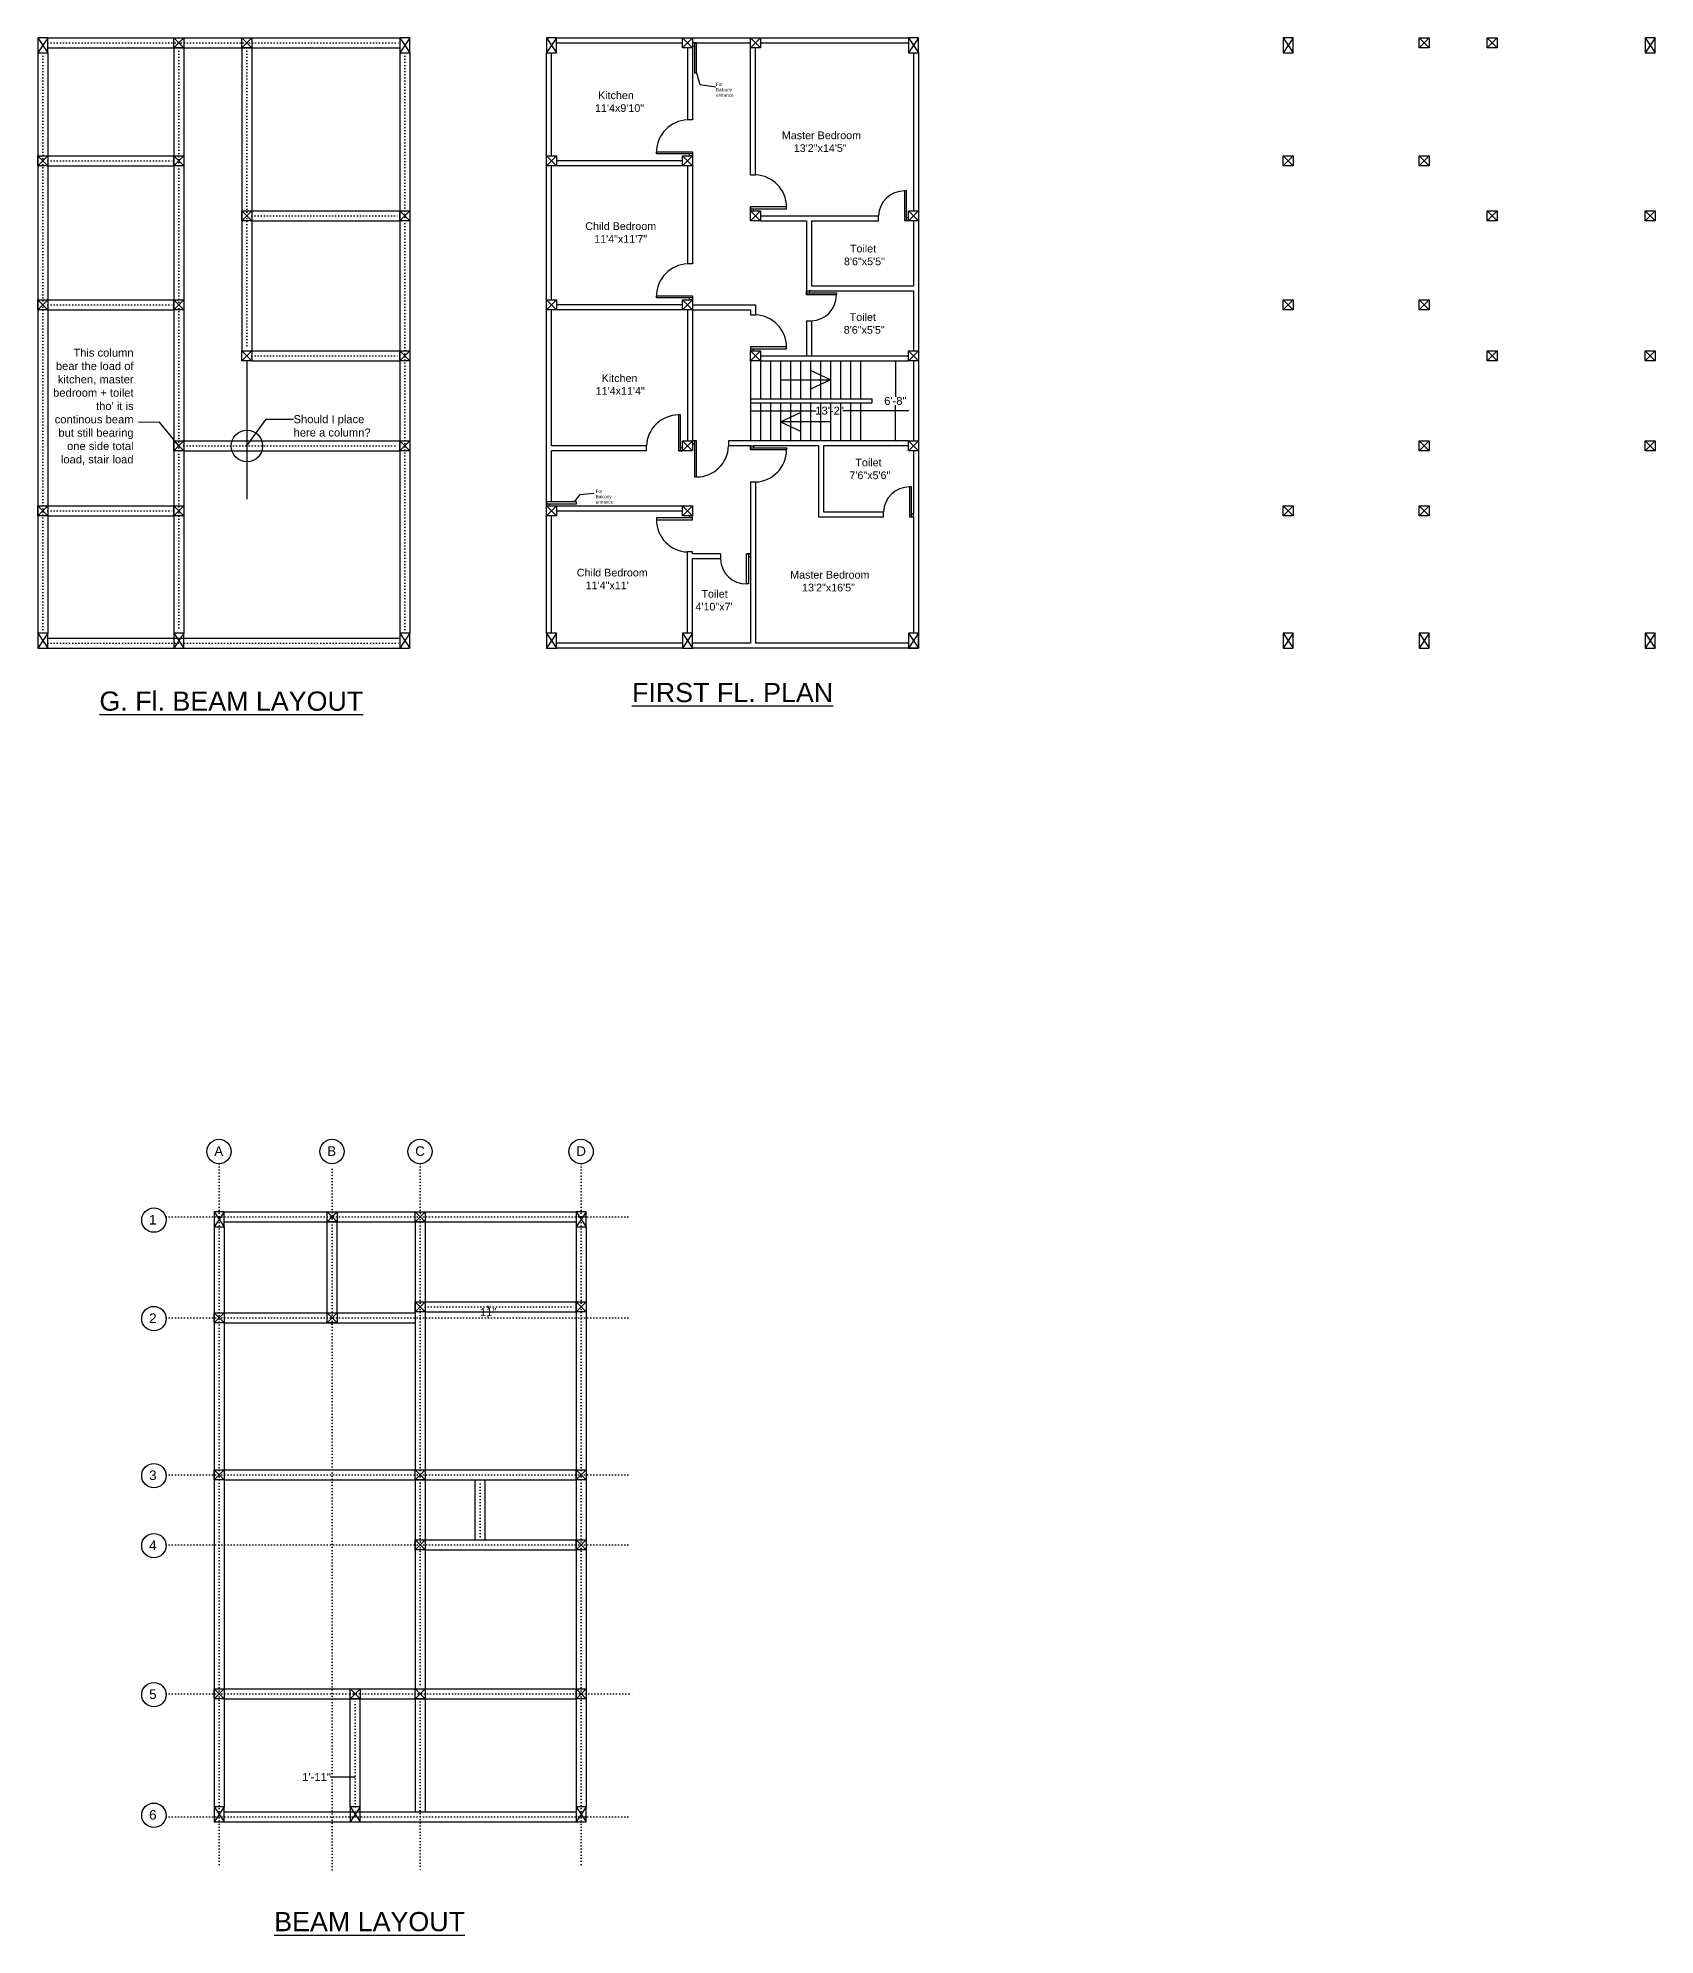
# Model space of a CAD drawing. Header units: inches. Extents: x -19338 to 10560, y -12 to 4973.
# Drawn here: x 3238 to 4855, y 176 to 2072 of the extents above; entities that cross this region are included whole.
import ezdxf

# ---------------------------------------------------------------- set-up
doc = ezdxf.new("R2010")
doc.units = ezdxf.units.IN
doc.header["$MEASUREMENT"] = 0
doc.linetypes.add('ACAD_ISO07W100', pattern=[3, 0, -3])
for name, color, linetype in [('C', 141, 'Continuous'), ('C1', 10, 'Continuous'), ('D1', 231, 'Continuous'), ('D2', 31, 'Continuous')]:
    doc.layers.add(name, color=color, linetype=linetype)
doc.layers.add('Naming', color=50, linetype='Continuous', plot=False)
doc.styles.get("Standard").update_dxf_attribs({"font": 'arial.ttf'})
doc.dimstyles.get("Standard").update_dxf_attribs({"dimtxt": 8, "dimasz": 2, "dimexe": 0.18, "dimexo": 0.0625, "dimgap": 0.09, "dimtad": 0, "dimtih": 1, "dimtoh": 1, "dimdsep": 46, "dimlunit": 3, "dimtxsty": 'Standard', "dimblk": 'ARCHTICK', "dimcen": 0.09, "dimse1": 1, "dimse2": 1, "dimclrd": 2, "dimadec": 0, "dimazin": 0, "dimtfac": 1, "dimtofl": 0, "dimtmove": 0, "dimatfit": 3, "dimfxl": 1, "dimtolj": 1, "dimtzin": 0, "dimarcsym": 0})

# ---------------------------------------------------------------- blocks, each defined once
blk = doc.blocks.new('_ArchTick')
at = {"color": 0, "linetype": 'ByBlock', "const_width": 0.15}
blk.add_lwpolyline([(-0.5, -0.5), (0.5, 0.5)], dxfattribs=at)
blk = doc.blocks.new('*D69')
at = {"color": 2, "lineweight": -2, "transparency": 16777216}
for p, q in [((3688.3, 803.9), (3688.3, 802.5)), ((3688.3, 792.9), (3688.3, 794.2))]:
    blk.add_line(p, q, dxfattribs=at)
at = {"layer": 'Defpoints', "color": 0, "transparency": 16777216}
for p in [(3681.2, 803.9), (3681.2, 792.9), (3688.3, 792.9)]:
    blk.add_point(p, dxfattribs=at)
at = {"color": 2, "lineweight": -2, "transparency": 16777216, "xscale": 2, "yscale": 2, "zscale": 2}
for p, rotation in [((3688.3, 803.9), 90), ((3688.3, 792.9), 270)]:
    blk.add_blockref('_ArchTick', p, dxfattribs=dict(at, rotation=rotation))
at = {"color": 0, "transparency": 16777216, "insert": (3688.3, 798.4), "char_height": 8, "attachment_point": 5}
blk.add_mtext('\\A1;11"', dxfattribs=at)
blk = doc.blocks.new('*D70')
at = {"color": 2, "lineweight": -2, "transparency": 16777216}
for p, q in [((3532.2, 333.6), (3530.2, 333.6)), ((3555.2, 333.6), (3532.2, 333.6))]:
    blk.add_line(p, q, dxfattribs=at)
at = {"layer": 'Defpoints', "color": 0, "transparency": 16777216}
for p in [(3532.2, 334), (3532.2, 333.6), (3555.2, 334)]:
    blk.add_point(p, dxfattribs=at)
at = {"color": 2, "lineweight": -2, "transparency": 16777216, "xscale": 2, "yscale": 2, "zscale": 2, "rotation": 180}
blk.add_blockref('_ArchTick', (3532.2, 333.6), dxfattribs=at)
at = {"color": 2, "lineweight": -2, "transparency": 16777216, "xscale": 2, "yscale": 2, "zscale": 2}
blk.add_blockref('_ArchTick', (3555.2, 333.6), dxfattribs=at)
at = {"color": 0, "transparency": 16777216, "insert": (3516.7, 333.6), "char_height": 8, "attachment_point": 5}
blk.add_mtext('\\A1;1\'-11"', dxfattribs=at)
blk = doc.blocks.new('*D94')
at = {"color": 2, "lineweight": -2, "transparency": 16777216}
for p, q in [((3950.7, 1699.8), (4016.2, 1699.8)), ((4108.7, 1699.8), (4043.1, 1699.8))]:
    blk.add_line(p, q, dxfattribs=at)
at = {"layer": 'Defpoints', "color": 0, "transparency": 16777216}
for p in [(4108.7, 1699.8), (3950.7, 1669.5), (4108.7, 1669.5)]:
    blk.add_point(p, dxfattribs=at)
at = {"color": 2, "lineweight": -2, "transparency": 16777216, "xscale": 2, "yscale": 2, "zscale": 2, "rotation": 180}
blk.add_blockref('_ArchTick', (3950.7, 1699.8), dxfattribs=at)
at = {"color": 2, "lineweight": -2, "transparency": 16777216, "xscale": 2, "yscale": 2, "zscale": 2}
blk.add_blockref('_ArchTick', (4108.7, 1699.8), dxfattribs=at)
at = {"color": 0, "transparency": 16777216, "insert": (4029.7, 1699.8), "char_height": 8, "attachment_point": 5}
blk.add_mtext('\\A1;13\'-2"', dxfattribs=at)
blk = doc.blocks.new('*D96')
at = {"color": 2, "lineweight": -2, "transparency": 16777216}
for p, q in [((4095.5, 1749.5), (4095.5, 1713.7)), ((4095.5, 1669.5), (4095.5, 1705.3))]:
    blk.add_line(p, q, dxfattribs=at)
at = {"layer": 'Defpoints', "color": 0, "transparency": 16777216}
for p in [(4098.3, 1749.5), (4095.5, 1669.5), (4098.3, 1669.5)]:
    blk.add_point(p, dxfattribs=at)
at = {"color": 2, "lineweight": -2, "transparency": 16777216, "xscale": 2, "yscale": 2, "zscale": 2}
for p, rotation in [((4095.5, 1749.5), 90), ((4095.5, 1669.5), 270)]:
    blk.add_blockref('_ArchTick', p, dxfattribs=dict(at, rotation=rotation))
at = {"color": 0, "transparency": 16777216, "insert": (4095.5, 1709.5), "char_height": 8, "attachment_point": 5}
blk.add_mtext('\\A1;6\'-8"', dxfattribs=at)

msp = doc.modelspace()

# ---------------------------------------------------------------- linework, layer by layer
for p, q in [((3248.11, 2072.491), (3600.11, 2072.491)), ((3238.11, 2057.491), (3238.11, 1477.491)), ((3248.11, 2062.491), (3600.11, 2062.491)), ((3248.11, 2057.491), (3248.11, 1477.491)), ((3374.11, 2062.491), (3374.11, 1477.491)), ((3384.11, 2062.491), (3384.11, 1477.491)), ((3442.11, 2062.491), (3442.11, 1759.491)), ((3452.11, 2062.491), (3452.11, 1759.491)), ((3600.11, 2057.491), (3600.11, 1477.491)), ((3610.11, 2057.491), (3610.11, 1477.491)), ((3887.666, 2062.491), (3887.666, 1990.491)), ((3892.666, 2062.491), (3892.666, 1990.491)), ((3950.666, 1935.491), (3950.666, 2067.491)), ((3955.666, 1935.491), (3955.666, 2062.491)), ((3892.666, 1990.491), (3887.666, 1990.491)), ((3248.11, 1954.491), (3374.11, 1954.491)), ((3892.666, 1958.491), (3892.666, 1944.491)), ((3248.11, 1944.491), (3374.11, 1944.491)), ((3882.666, 1949.491), (3756.666, 1949.491)), ((3882.666, 1944.491), (3756.666, 1944.491)), ((3887.666, 1944.491), (3887.666, 1846.491)), ((3892.666, 1944.491), (3892.666, 1846.491)), ((3950.666, 1935.491), (3955.666, 1935.491)), ((3452.11, 1899.491), (3600.11, 1899.491)), ((3950.666, 1899.491), (3950.666, 1903.491)), ((3452.11, 1889.491), (3600.11, 1889.491)), ((3960.666, 1894.491), (4078.666, 1894.491)), ((3960.666, 1889.491), (4006.666, 1889.491)), ((4006.666, 1889.491), (4006.666, 1819.491)), ((4011.666, 1889.491), (4011.666, 1824.491)), ((4011.666, 1889.491), (4078.666, 1889.491)), ((4078.666, 1889.491), (4078.666, 1894.491)), ((3892.666, 1846.491), (3887.666, 1846.491)), ((4011.666, 1824.491), (4113.666, 1824.491)), ((3248.11, 1810.491), (3374.11, 1810.491)), ((3882.666, 1805.491), (3756.666, 1805.491)), ((3892.666, 1814.491), (3892.666, 1810.491)), ((3892.666, 1805.491), (3955.666, 1805.491)), ((3955.666, 1805.491), (3955.666, 1795.491)), ((4006.666, 1819.491), (4006.666, 1815.491)), ((4011.666, 1819.491), (4009.666, 1819.491)), ((4011.666, 1819.491), (4113.666, 1819.491)), ((3248.11, 1800.491), (3374.11, 1800.491)), ((3882.666, 1800.491), (3756.666, 1800.491)), ((3887.666, 1800.491), (3887.666, 1669.491)), ((3892.666, 1800.491), (3950.666, 1800.491)), ((3892.666, 1800.491), (3892.666, 1669.491)), ((3950.666, 1800.491), (3950.666, 1795.491)), ((3950.666, 1795.491), (3955.666, 1795.491)), ((4006.666, 1789.491), (4011.666, 1789.491)), ((4006.666, 1789.491), (4006.666, 1754.491)), ((4011.666, 1789.491), (4011.666, 1754.491)), ((3447.11, 1749.491), (3447.11, 1611.232)), ((3452.11, 1759.491), (3600.11, 1759.491)), ((3452.11, 1749.491), (3600.11, 1749.491)), ((3950.666, 1763.491), (3950.666, 1759.491)), ((3950.666, 1749.491), (3950.666, 1669.491)), ((3960.666, 1754.491), (4108.666, 1754.491)), ((3960.666, 1749.491), (3960.666, 1711.491)), ((3960.666, 1749.491), (4108.666, 1749.491)), ((3970.666, 1749.491), (3970.666, 1711.491)), ((3980.666, 1749.491), (3980.666, 1711.491)), ((3990.666, 1749.491), (3990.666, 1711.491)), ((4000.666, 1749.491), (4000.666, 1711.491)), ((4010.666, 1749.491), (4010.666, 1711.491)), ((4020.666, 1749.491), (4020.666, 1711.491)), ((4030.666, 1749.491), (4030.666, 1711.491)), ((4040.666, 1749.491), (4040.666, 1711.491)), ((4050.666, 1749.491), (4050.666, 1711.491)), ((4060.666, 1749.491), (4060.666, 1711.491)), ((3980.666, 1730.491), (4030.666, 1730.491)), ((4030.666, 1730.491), (4010.666, 1739.842)), ((4030.666, 1730.491), (4010.666, 1721.14)), ((3950.666, 1711.491), (4072.068, 1711.491)), ((3950.666, 1707.491), (4072.068, 1707.491)), ((3960.666, 1707.491), (3960.666, 1669.491)), ((3970.666, 1707.491), (3970.666, 1669.491)), ((3980.666, 1707.491), (3980.666, 1669.491)), ((3990.666, 1707.491), (3990.666, 1669.491)), ((4000.666, 1707.491), (4000.666, 1669.491)), ((4010.666, 1707.491), (4010.666, 1669.491)), ((4020.666, 1707.491), (4020.666, 1669.491)), ((4030.666, 1707.491), (4030.666, 1669.491)), ((4040.666, 1707.491), (4040.666, 1669.491)), ((4050.666, 1707.491), (4050.666, 1669.491)), ((4060.666, 1707.491), (4060.666, 1669.491)), ((4072.068, 1711.491), (4072.068, 1707.491)), ((3980.666, 1688.491), (4000.666, 1697.842)), ((4030.666, 1688.491), (3980.666, 1688.491)), ((3980.666, 1688.491), (4000.666, 1679.14)), ((3384.11, 1669.491), (3600.11, 1669.491)), ((3896.666, 1669.491), (3892.666, 1669.491)), ((4108.666, 1669.491), (3928.666, 1669.491)), ((3928.666, 1669.491), (3928.666, 1664.491)), ((3384.11, 1659.491), (3600.11, 1659.491)), ((3846.666, 1664.491), (3751.666, 1664.491)), ((3846.666, 1659.491), (3751.666, 1659.491)), ((3846.666, 1659.491), (3846.666, 1664.491)), ((3882.666, 1659.491), (3878.666, 1659.491)), ((3950.666, 1664.491), (3928.666, 1664.491)), ((3950.666, 1664.491), (3950.666, 1660.491)), ((4018.666, 1664.491), (3953.666, 1664.491)), ((4018.666, 1664.491), (4018.666, 1593.491)), ((4108.666, 1664.491), (4023.666, 1664.491)), ((4023.666, 1664.491), (4023.666, 1598.491)), ((3950.666, 1628.491), (3955.666, 1628.491)), ((3950.666, 1628.491), (3950.666, 1556.491)), ((3955.666, 1628.491), (3955.666, 1467.491)), ((3248.11, 1604.491), (3374.11, 1604.491)), ((3248.11, 1594.491), (3374.11, 1594.491)), ((3756.666, 1604.491), (3882.666, 1604.491)), ((3756.666, 1599.491), (3882.666, 1599.491)), ((3892.666, 1590.491), (3892.666, 1594.491)), ((4018.666, 1593.491), (4083.666, 1593.491)), ((4023.666, 1598.491), (4083.666, 1598.491)), ((4083.666, 1593.491), (4083.666, 1598.491)), ((4109.666, 1593.491), (4113.666, 1593.491)), ((3887.666, 1477.491), (3887.666, 1558.491)), ((3892.666, 1558.491), (3887.666, 1558.491)), ((3892.666, 1556.491), (3892.666, 1558.491)), ((3920.666, 1556.491), (3920.666, 1551.491)), ((3950.666, 1556.491), (3950.666, 1553.491)), ((3892.666, 1477.491), (3892.666, 1551.491)), ((3950.666, 1553.491), (3950.666, 1467.491)), ((3248.11, 1472.491), (3600.11, 1472.491)), ((3248.11, 1462.491), (3600.11, 1462.491)), ((3424.204, 898.855), (3776.204, 898.855)), ((3414.204, 883.855), (3414.204, 303.855)), ((3424.204, 888.855), (3776.204, 888.855)), ((3424.204, 883.855), (3424.204, 303.855)), ((3527.204, 797.855), (3527.204, 888.855)), ((3537.204, 797.855), (3537.204, 888.855)), ((3615.204, 888.855), (3615.204, 640.855)), ((3625.204, 888.855), (3625.204, 640.855)), ((3776.204, 883.855), (3776.204, 303.855)), ((3786.204, 883.855), (3786.204, 303.855)), ((3424.204, 797.855), (3615.204, 797.855)), ((3625.204, 808.855), (3776.204, 808.855)), ((3625.204, 798.855), (3776.204, 798.855)), ((3424.204, 787.855), (3615.204, 787.855)), ((3424.204, 640.855), (3776.204, 640.855)), ((3424.204, 630.855), (3776.204, 630.855)), ((3615.204, 630.855), (3615.204, 421.855)), ((3625.204, 630.855), (3625.204, 421.855)), ((3675.204, 570.855), (3675.204, 630.855)), ((3685.204, 570.855), (3685.204, 630.855)), ((3625.204, 570.855), (3776.204, 570.855)), ((3625.204, 560.855), (3776.204, 560.855)), ((3424.204, 421.855), (3550.204, 421.855)), ((3550.204, 421.855), (3776.204, 421.855)), ((3424.204, 411.855), (3550.204, 411.855)), ((3550.204, 303.855), (3550.204, 411.855)), ((3550.204, 411.855), (3776.204, 411.855)), ((3560.204, 303.855), (3560.204, 411.855)), ((3615.204, 411.855), (3615.204, 298.855)), ((3625.204, 411.855), (3625.204, 298.855)), ((3424.204, 298.855), (3776.204, 298.855)), ((3424.204, 288.855), (3776.204, 288.855))]:
    msp.add_line(p, q)
at = {"color": 1, "linetype": 'ACAD_ISO07W100'}
for p, q in [((3243.11, 2057.491), (3243.11, 1477.491)), ((3248.11, 2067.491), (3600.11, 2067.491)), ((3379.11, 2062.491), (3379.11, 1477.491)), ((3447.11, 2062.491), (3447.11, 1759.491)), ((3605.11, 2057.491), (3605.11, 1477.491)), ((3248.11, 1949.491), (3374.11, 1949.491)), ((3452.11, 1894.491), (3600.11, 1894.491)), ((3248.11, 1805.491), (3374.11, 1805.491)), ((3452.11, 1754.491), (3600.11, 1754.491)), ((3384.11, 1664.491), (3600.11, 1664.491)), ((3248.11, 1599.491), (3374.11, 1599.491)), ((3248.11, 1467.491), (3600.11, 1467.491)), ((3419.204, 946.855), (3419.204, 240.855)), ((3532.204, 240.855), (3532.204, 946.855)), ((3620.204, 946.855), (3620.204, 560.855)), ((3781.204, 946.855), (3781.204, 240.855)), ((3366.204, 893.855), (3834.204, 893.855)), ((3625.204, 803.855), (3776.204, 803.855)), ((3366.206, 792.855), (3834.204, 792.855)), ((3366.204, 635.855), (3834.204, 635.855)), ((3620.204, 630.855), (3620.204, 421.855)), ((3680.204, 570.855), (3680.204, 630.855)), ((3366.204, 565.855), (3834.204, 565.855)), ((3366.204, 416.855), (3550.204, 416.855)), ((3550.204, 416.855), (3834.204, 416.855)), ((3555.204, 303.855), (3555.204, 411.855)), ((3620.204, 411.855), (3620.204, 240.855)), ((3366.204, 293.855), (3834.204, 293.855))]:
    msp.add_line(p, q, dxfattribs=at)
for points in [[(3756.666, 2072.491), (3882.666, 2072.491)], [(3892.666, 2072.491), (3950.666, 2072.491)], [(3960.666, 2072.491), (4108.666, 2072.491)], [(3746.666, 1954.491), (3746.666, 2057.491)], [(3751.666, 1954.491), (3751.666, 2057.491)], [(3756.666, 2067.491), (3882.666, 2067.491)], [(3892.666, 2067.491), (3950.666, 2067.491)], [(4118.666, 2057.491), (4118.666, 1462.491), (3892.666, 1462.491)], [(3960.666, 2067.491), (4108.666, 2067.491)], [(4113.666, 2057.491), (4113.666, 1899.491)], [(3746.666, 1810.491), (3746.666, 1944.491)], [(3751.666, 1810.491), (3751.666, 1944.491)], [(4113.666, 1889.491), (4113.666, 1824.491)], [(4113.666, 1819.491), (4113.666, 1759.491)], [(3746.666, 1604.491), (3746.666, 1800.491)], [(3751.666, 1664.491), (3751.666, 1800.491)], [(4113.666, 1749.491), (4113.666, 1669.491)], [(3751.666, 1608.491), (3751.666, 1659.491)], [(4113.666, 1659.491), (4113.666, 1596.491)], [(3746.666, 1477.491), (3746.666, 1594.491)], [(3751.666, 1477.491), (3751.666, 1594.491)], [(4113.666, 1593.491), (4113.666, 1477.491)], [(3920.666, 1556.491), (3892.666, 1556.491)], [(3950.666, 1556.491), (3946.666, 1556.491)], [(3920.666, 1551.491), (3892.666, 1551.491)], [(3882.666, 1467.491), (3756.666, 1467.491)], [(3882.666, 1462.491), (3756.666, 1462.491)], [(3950.666, 1467.491), (3892.666, 1467.491)], [(4108.666, 1467.491), (3957.666, 1467.491), (3955.666, 1467.491)]]:
    msp.add_lwpolyline(points)
for centre, radius in [((3447.11, 1664.491), 15.702), ((3419.204, 959.049), 12.193), ((3532.126, 959.049), 12.193), ((3620.126, 959.049), 12.193), ((3781.238, 959.049), 12.193), ((3354.045, 890.439), 12.193), ((3354.045, 791.971), 12.193), ((3354.045, 634.939), 12.193), ((3354.045, 564.939), 12.193), ((3354.045, 415.939), 12.193), ((3354.045, 295.362), 12.193)]:
    msp.add_circle(centre, radius)
at = {"layer": 'C'}
for p, q in [((3248.11, 2072.491), (3238.11, 2057.491)), ((3238.11, 2072.491), (3248.11, 2057.491)), ((3248.11, 2072.491), (3238.11, 2057.491)), ((3238.11, 2072.491), (3248.11, 2057.491)), ((3610.11, 2072.491), (3600.11, 2057.491)), ((3600.11, 2072.491), (3610.11, 2057.491)), ((3610.11, 2072.491), (3600.11, 2057.491)), ((3600.11, 2072.491), (3610.11, 2057.491)), ((3756.666, 2072.491), (3746.666, 2057.491)), ((3746.666, 2072.491), (3756.666, 2057.491)), ((3756.666, 2072.491), (3746.666, 2057.491)), ((3746.666, 2072.491), (3756.666, 2057.491)), ((4118.666, 2072.491), (4108.666, 2057.491)), ((4108.666, 2072.491), (4118.666, 2057.491)), ((4118.666, 2072.491), (4108.666, 2057.491)), ((4108.666, 2072.491), (4118.666, 2057.491)), ((4493.22, 2072.491), (4483.22, 2057.491)), ((4483.22, 2072.491), (4493.22, 2057.491)), ((4855.22, 2072.491), (4845.22, 2057.491)), ((4845.22, 2072.491), (4855.22, 2057.491)), ((3248.11, 1477.491), (3238.11, 1462.491)), ((3238.11, 1477.491), (3248.11, 1462.491)), ((3248.11, 1477.491), (3238.11, 1462.491)), ((3238.11, 1477.491), (3248.11, 1462.491)), ((3384.11, 1477.491), (3374.11, 1462.491)), ((3374.11, 1477.491), (3384.11, 1462.491)), ((3384.11, 1477.491), (3374.11, 1462.491)), ((3374.11, 1477.491), (3384.11, 1462.491)), ((3384.11, 1477.491), (3374.11, 1462.491)), ((3374.11, 1477.491), (3384.11, 1462.491)), ((3610.11, 1477.491), (3600.11, 1462.491)), ((3600.11, 1477.491), (3610.11, 1462.491)), ((3610.11, 1477.491), (3600.11, 1462.491)), ((3600.11, 1477.491), (3610.11, 1462.491)), ((3756.666, 1477.491), (3746.666, 1462.491)), ((3746.666, 1477.491), (3756.666, 1462.491)), ((3756.666, 1477.491), (3746.666, 1462.491)), ((3746.666, 1477.491), (3756.666, 1462.491)), ((3892.666, 1477.491), (3882.666, 1462.491)), ((3882.666, 1477.491), (3892.666, 1462.491)), ((3892.666, 1477.491), (3882.666, 1462.491)), ((3882.666, 1477.491), (3892.666, 1462.491)), ((4118.666, 1477.491), (4108.666, 1462.491)), ((4108.666, 1477.491), (4118.666, 1462.491)), ((4118.666, 1477.491), (4108.666, 1462.491)), ((4108.666, 1477.491), (4118.666, 1462.491)), ((4493.22, 1477.491), (4483.22, 1462.491)), ((4483.22, 1477.491), (4493.22, 1462.491)), ((4629.22, 1477.491), (4619.22, 1462.491)), ((4619.22, 1477.491), (4629.22, 1462.491)), ((4855.22, 1477.491), (4845.22, 1462.491)), ((4845.22, 1477.491), (4855.22, 1462.491)), ((3424.204, 898.855), (3414.204, 883.855)), ((3414.204, 898.855), (3424.204, 883.855)), ((3786.204, 898.855), (3776.204, 883.855)), ((3776.204, 898.855), (3786.204, 883.855)), ((3424.204, 303.855), (3414.204, 288.855)), ((3414.204, 303.855), (3424.204, 288.855)), ((3560.204, 303.855), (3550.204, 288.855)), ((3550.204, 303.855), (3560.204, 288.855)), ((3786.204, 303.855), (3776.204, 288.855)), ((3776.204, 303.855), (3786.204, 288.855))]:
    msp.add_line(p, q, dxfattribs=at)
for points in [[(3238.11, 2057.491), (3248.11, 2057.491), (3248.11, 2072.491), (3238.11, 2072.491)], [(3238.11, 2057.491), (3248.11, 2057.491), (3248.11, 2072.491), (3238.11, 2072.491)], [(3600.11, 2057.491), (3610.11, 2057.491), (3610.11, 2072.491), (3600.11, 2072.491)], [(3600.11, 2057.491), (3610.11, 2057.491), (3610.11, 2072.491), (3600.11, 2072.491)], [(3746.666, 2057.491), (3756.666, 2057.491), (3756.666, 2072.491), (3746.666, 2072.491)], [(3746.666, 2057.491), (3756.666, 2057.491), (3756.666, 2072.491), (3746.666, 2072.491)], [(4108.666, 2057.491), (4118.666, 2057.491), (4118.666, 2072.491), (4108.666, 2072.491)], [(4108.666, 2057.491), (4118.666, 2057.491), (4118.666, 2072.491), (4108.666, 2072.491)], [(4483.22, 2057.491), (4493.22, 2057.491), (4493.22, 2072.491), (4483.22, 2072.491)], [(4845.22, 2057.491), (4855.22, 2057.491), (4855.22, 2072.491), (4845.22, 2072.491)], [(3238.11, 1462.491), (3248.11, 1462.491), (3248.11, 1477.491), (3238.11, 1477.491)], [(3238.11, 1462.491), (3248.11, 1462.491), (3248.11, 1477.491), (3238.11, 1477.491)], [(3374.11, 1462.491), (3384.11, 1462.491), (3384.11, 1477.491), (3374.11, 1477.491)], [(3374.11, 1462.491), (3384.11, 1462.491), (3384.11, 1477.491), (3374.11, 1477.491)], [(3374.11, 1462.491), (3384.11, 1462.491), (3384.11, 1477.491), (3374.11, 1477.491)], [(3600.11, 1462.491), (3610.11, 1462.491), (3610.11, 1477.491), (3600.11, 1477.491)], [(3600.11, 1462.491), (3610.11, 1462.491), (3610.11, 1477.491), (3600.11, 1477.491)], [(3746.666, 1462.491), (3756.666, 1462.491), (3756.666, 1477.491), (3746.666, 1477.491)], [(3746.666, 1462.491), (3756.666, 1462.491), (3756.666, 1477.491), (3746.666, 1477.491)], [(3882.666, 1462.491), (3892.666, 1462.491), (3892.666, 1477.491), (3882.666, 1477.491)], [(3882.666, 1462.491), (3892.666, 1462.491), (3892.666, 1477.491), (3882.666, 1477.491)], [(4108.666, 1462.491), (4118.666, 1462.491), (4118.666, 1477.491), (4108.666, 1477.491)], [(4108.666, 1462.491), (4118.666, 1462.491), (4118.666, 1477.491), (4108.666, 1477.491)], [(4483.22, 1462.491), (4493.22, 1462.491), (4493.22, 1477.491), (4483.22, 1477.491)], [(4619.22, 1462.491), (4629.22, 1462.491), (4629.22, 1477.491), (4619.22, 1477.491)], [(4845.22, 1462.491), (4855.22, 1462.491), (4855.22, 1477.491), (4845.22, 1477.491)], [(3414.204, 883.855), (3424.204, 883.855), (3424.204, 898.855), (3414.204, 898.855)], [(3776.204, 883.855), (3786.204, 883.855), (3786.204, 898.855), (3776.204, 898.855)], [(3414.204, 288.855), (3424.204, 288.855), (3424.204, 303.855), (3414.204, 303.855)], [(3550.204, 288.855), (3560.204, 288.855), (3560.204, 303.855), (3550.204, 303.855)], [(3776.204, 288.855), (3786.204, 288.855), (3786.204, 303.855), (3776.204, 303.855)]]:
    msp.add_lwpolyline(points, close=True, dxfattribs=at)
at = {"layer": 'C1'}
for p, q in [((3374.11, 2072.491), (3384.11, 2062.491)), ((3384.11, 2072.491), (3374.11, 2062.491)), ((3374.11, 2072.491), (3384.11, 2062.491)), ((3384.11, 2072.491), (3374.11, 2062.491)), ((3374.11, 2072.491), (3384.11, 2062.491)), ((3384.11, 2072.491), (3374.11, 2062.491)), ((3442.11, 2072.491), (3452.11, 2062.491)), ((3452.11, 2072.491), (3442.11, 2062.491)), ((3442.11, 2072.491), (3452.11, 2062.491)), ((3452.11, 2072.491), (3442.11, 2062.491)), ((3882.666, 2072.491), (3892.666, 2062.491)), ((3892.666, 2072.491), (3882.666, 2062.491)), ((3882.666, 2072.491), (3892.666, 2062.491)), ((3892.666, 2072.491), (3882.666, 2062.491)), ((3950.666, 2072.491), (3960.666, 2062.491)), ((3960.666, 2072.491), (3950.666, 2062.491)), ((3950.666, 2072.491), (3960.666, 2062.491)), ((3960.666, 2072.491), (3950.666, 2062.491)), ((4619.22, 2072.491), (4629.22, 2062.491)), ((4629.22, 2072.491), (4619.22, 2062.491)), ((4687.22, 2072.491), (4697.22, 2062.491)), ((4697.22, 2072.491), (4687.22, 2062.491)), ((3238.11, 1954.491), (3248.11, 1944.491)), ((3248.11, 1954.491), (3238.11, 1944.491)), ((3238.11, 1954.491), (3248.11, 1944.491)), ((3248.11, 1954.491), (3238.11, 1944.491)), ((3374.11, 1954.491), (3384.11, 1944.491)), ((3384.11, 1954.491), (3374.11, 1944.491)), ((3374.11, 1954.491), (3384.11, 1944.491)), ((3384.11, 1954.491), (3374.11, 1944.491)), ((3374.11, 1954.491), (3384.11, 1944.491)), ((3384.11, 1954.491), (3374.11, 1944.491)), ((3746.666, 1954.491), (3756.666, 1944.491)), ((3756.666, 1954.491), (3746.666, 1944.491)), ((3746.666, 1954.491), (3756.666, 1944.491)), ((3756.666, 1954.491), (3746.666, 1944.491)), ((3882.666, 1954.491), (3892.666, 1944.491)), ((3892.666, 1954.491), (3882.666, 1944.491)), ((3882.666, 1954.491), (3892.666, 1944.491)), ((3892.666, 1954.491), (3882.666, 1944.491)), ((4483.22, 1954.491), (4493.22, 1944.491)), ((4493.22, 1954.491), (4483.22, 1944.491)), ((4619.22, 1954.491), (4629.22, 1944.491)), ((4629.22, 1954.491), (4619.22, 1944.491)), ((3442.11, 1899.491), (3452.11, 1889.491)), ((3452.11, 1899.491), (3442.11, 1889.491)), ((3442.11, 1899.491), (3452.11, 1889.491)), ((3452.11, 1899.491), (3442.11, 1889.491)), ((3600.11, 1899.491), (3610.11, 1889.491)), ((3610.11, 1899.491), (3600.11, 1889.491)), ((3600.11, 1899.491), (3610.11, 1889.491)), ((3610.11, 1899.491), (3600.11, 1889.491)), ((3950.666, 1899.491), (3960.666, 1889.491)), ((3960.666, 1899.491), (3950.666, 1889.491)), ((3950.666, 1899.491), (3960.666, 1889.491)), ((3960.666, 1899.491), (3950.666, 1889.491)), ((4108.666, 1899.491), (4118.666, 1889.491)), ((4118.666, 1899.491), (4108.666, 1889.491)), ((4108.666, 1899.491), (4118.666, 1889.491)), ((4118.666, 1899.491), (4108.666, 1889.491)), ((4687.22, 1899.491), (4697.22, 1889.491)), ((4697.22, 1899.491), (4687.22, 1889.491)), ((4845.22, 1899.491), (4855.22, 1889.491)), ((4855.22, 1899.491), (4845.22, 1889.491)), ((3238.11, 1810.491), (3248.11, 1800.491)), ((3248.11, 1810.491), (3238.11, 1800.491)), ((3238.11, 1810.491), (3248.11, 1800.491)), ((3248.11, 1810.491), (3238.11, 1800.491)), ((3374.11, 1810.491), (3384.11, 1800.491)), ((3384.11, 1810.491), (3374.11, 1800.491)), ((3374.11, 1810.491), (3384.11, 1800.491)), ((3384.11, 1810.491), (3374.11, 1800.491)), ((3374.11, 1810.491), (3384.11, 1800.491)), ((3384.11, 1810.491), (3374.11, 1800.491)), ((3746.666, 1810.491), (3756.666, 1800.491)), ((3756.666, 1810.491), (3746.666, 1800.491)), ((3746.666, 1810.491), (3756.666, 1800.491)), ((3756.666, 1810.491), (3746.666, 1800.491)), ((3882.666, 1810.491), (3892.666, 1800.491)), ((3892.666, 1810.491), (3882.666, 1800.491)), ((3882.666, 1810.491), (3892.666, 1800.491)), ((3892.666, 1810.491), (3882.666, 1800.491)), ((4483.22, 1810.491), (4493.22, 1800.491)), ((4493.22, 1810.491), (4483.22, 1800.491)), ((4619.22, 1810.491), (4629.22, 1800.491)), ((4629.22, 1810.491), (4619.22, 1800.491)), ((3442.11, 1759.491), (3452.11, 1749.491)), ((3452.11, 1759.491), (3442.11, 1749.491)), ((3442.11, 1759.491), (3452.11, 1749.491)), ((3452.11, 1759.491), (3442.11, 1749.491)), ((3600.11, 1759.491), (3610.11, 1749.491)), ((3610.11, 1759.491), (3600.11, 1749.491)), ((3600.11, 1759.491), (3610.11, 1749.491)), ((3610.11, 1759.491), (3600.11, 1749.491)), ((3950.666, 1759.491), (3960.666, 1749.491)), ((3960.666, 1759.491), (3950.666, 1749.491)), ((3950.666, 1759.491), (3960.666, 1749.491)), ((3960.666, 1759.491), (3950.666, 1749.491)), ((4108.666, 1759.491), (4118.666, 1749.491)), ((4118.666, 1759.491), (4108.666, 1749.491)), ((4108.666, 1759.491), (4118.666, 1749.491)), ((4118.666, 1759.491), (4108.666, 1749.491)), ((4687.22, 1759.491), (4697.22, 1749.491)), ((4697.22, 1759.491), (4687.22, 1749.491)), ((4845.22, 1759.491), (4855.22, 1749.491)), ((4855.22, 1759.491), (4845.22, 1749.491)), ((3374.11, 1669.491), (3384.11, 1659.491)), ((3384.11, 1669.491), (3374.11, 1659.491)), ((3374.11, 1669.491), (3384.11, 1659.491)), ((3384.11, 1669.491), (3374.11, 1659.491)), ((3374.11, 1669.491), (3384.11, 1659.491)), ((3384.11, 1669.491), (3374.11, 1659.491)), ((3600.11, 1669.491), (3610.11, 1659.491)), ((3610.11, 1669.491), (3600.11, 1659.491)), ((3600.11, 1669.491), (3610.11, 1659.491)), ((3610.11, 1669.491), (3600.11, 1659.491)), ((3882.666, 1669.491), (3892.666, 1659.491)), ((3892.666, 1669.491), (3882.666, 1659.491)), ((3882.666, 1669.491), (3892.666, 1659.491)), ((3892.666, 1669.491), (3882.666, 1659.491)), ((4108.666, 1669.491), (4118.666, 1659.491)), ((4118.666, 1669.491), (4108.666, 1659.491)), ((4108.666, 1669.491), (4118.666, 1659.491)), ((4118.666, 1669.491), (4108.666, 1659.491)), ((4619.22, 1669.491), (4629.22, 1659.491)), ((4629.22, 1669.491), (4619.22, 1659.491)), ((4845.22, 1669.491), (4855.22, 1659.491)), ((4855.22, 1669.491), (4845.22, 1659.491)), ((3238.11, 1604.491), (3248.11, 1594.491)), ((3248.11, 1604.491), (3238.11, 1594.491)), ((3238.11, 1604.491), (3248.11, 1594.491)), ((3248.11, 1604.491), (3238.11, 1594.491)), ((3374.11, 1604.491), (3384.11, 1594.491)), ((3384.11, 1604.491), (3374.11, 1594.491)), ((3374.11, 1604.491), (3384.11, 1594.491)), ((3384.11, 1604.491), (3374.11, 1594.491)), ((3374.11, 1604.491), (3384.11, 1594.491)), ((3384.11, 1604.491), (3374.11, 1594.491)), ((3746.666, 1604.491), (3756.666, 1594.491)), ((3756.666, 1604.491), (3746.666, 1594.491)), ((3746.666, 1604.491), (3756.666, 1594.491)), ((3756.666, 1604.491), (3746.666, 1594.491)), ((3882.666, 1604.491), (3892.666, 1594.491)), ((3892.666, 1604.491), (3882.666, 1594.491)), ((3882.666, 1604.491), (3892.666, 1594.491)), ((3892.666, 1604.491), (3882.666, 1594.491)), ((4483.22, 1604.491), (4493.22, 1594.491)), ((4493.22, 1604.491), (4483.22, 1594.491)), ((4619.22, 1604.491), (4629.22, 1594.491)), ((4629.22, 1604.491), (4619.22, 1594.491)), ((3527.204, 898.855), (3537.204, 888.855)), ((3537.204, 898.855), (3527.204, 888.855)), ((3615.204, 898.855), (3625.204, 888.855)), ((3625.204, 898.855), (3615.204, 888.855)), ((3414.204, 797.855), (3424.204, 787.855)), ((3424.204, 797.855), (3414.204, 787.855)), ((3527.204, 797.855), (3537.204, 787.855)), ((3537.204, 797.855), (3527.204, 787.855)), ((3615.204, 808.855), (3625.204, 798.855)), ((3625.204, 808.855), (3615.204, 798.855)), ((3776.204, 808.855), (3786.204, 798.855)), ((3786.204, 808.855), (3776.204, 798.855)), ((3414.204, 640.855), (3424.204, 630.855)), ((3424.204, 640.855), (3414.204, 630.855)), ((3615.204, 640.855), (3625.204, 630.855)), ((3625.204, 640.855), (3615.204, 630.855)), ((3776.204, 640.855), (3786.204, 630.855)), ((3786.204, 640.855), (3776.204, 630.855)), ((3615.204, 570.855), (3625.204, 560.855)), ((3625.204, 570.855), (3615.204, 560.855)), ((3776.204, 570.855), (3786.204, 560.855)), ((3786.204, 570.855), (3776.204, 560.855)), ((3414.204, 421.855), (3424.204, 411.855)), ((3424.204, 421.855), (3414.204, 411.855)), ((3550.204, 421.855), (3560.204, 411.855)), ((3560.204, 421.855), (3550.204, 411.855)), ((3615.204, 421.855), (3625.204, 411.855)), ((3625.204, 421.855), (3615.204, 411.855)), ((3776.204, 421.855), (3786.204, 411.855)), ((3786.204, 421.855), (3776.204, 411.855)), ((3424.204, 303.855), (3414.204, 288.855)), ((3414.204, 303.855), (3424.204, 288.855)), ((3560.204, 303.855), (3550.204, 288.855)), ((3550.204, 303.855), (3560.204, 288.855))]:
    msp.add_line(p, q, dxfattribs=at)
for points in [[(3384.11, 2062.491), (3374.11, 2062.491), (3374.11, 2072.491), (3384.11, 2072.491)], [(3384.11, 2062.491), (3374.11, 2062.491), (3374.11, 2072.491), (3384.11, 2072.491)], [(3384.11, 2062.491), (3374.11, 2062.491), (3374.11, 2072.491), (3384.11, 2072.491)], [(3452.11, 2062.491), (3442.11, 2062.491), (3442.11, 2072.491), (3452.11, 2072.491)], [(3452.11, 2062.491), (3442.11, 2062.491), (3442.11, 2072.491), (3452.11, 2072.491)], [(3892.666, 2062.491), (3882.666, 2062.491), (3882.666, 2072.491), (3892.666, 2072.491)], [(3892.666, 2062.491), (3882.666, 2062.491), (3882.666, 2072.491), (3892.666, 2072.491)], [(3960.666, 2062.491), (3950.666, 2062.491), (3950.666, 2072.491), (3960.666, 2072.491)], [(3960.666, 2062.491), (3950.666, 2062.491), (3950.666, 2072.491), (3960.666, 2072.491)], [(4629.22, 2062.491), (4619.22, 2062.491), (4619.22, 2072.491), (4629.22, 2072.491)], [(4697.22, 2062.491), (4687.22, 2062.491), (4687.22, 2072.491), (4697.22, 2072.491)], [(3248.11, 1944.491), (3238.11, 1944.491), (3238.11, 1954.491), (3248.11, 1954.491)], [(3248.11, 1944.491), (3238.11, 1944.491), (3238.11, 1954.491), (3248.11, 1954.491)], [(3384.11, 1944.491), (3374.11, 1944.491), (3374.11, 1954.491), (3384.11, 1954.491)], [(3384.11, 1944.491), (3374.11, 1944.491), (3374.11, 1954.491), (3384.11, 1954.491)], [(3384.11, 1944.491), (3374.11, 1944.491), (3374.11, 1954.491), (3384.11, 1954.491)], [(3756.666, 1944.491), (3746.666, 1944.491), (3746.666, 1954.491), (3756.666, 1954.491)], [(3756.666, 1944.491), (3746.666, 1944.491), (3746.666, 1954.491), (3756.666, 1954.491)], [(3892.666, 1944.491), (3882.666, 1944.491), (3882.666, 1954.491), (3892.666, 1954.491)], [(3892.666, 1944.491), (3882.666, 1944.491), (3882.666, 1954.491), (3892.666, 1954.491)], [(4493.22, 1944.491), (4483.22, 1944.491), (4483.22, 1954.491), (4493.22, 1954.491)], [(4629.22, 1944.491), (4619.22, 1944.491), (4619.22, 1954.491), (4629.22, 1954.491)], [(3452.11, 1889.491), (3442.11, 1889.491), (3442.11, 1899.491), (3452.11, 1899.491)], [(3452.11, 1889.491), (3442.11, 1889.491), (3442.11, 1899.491), (3452.11, 1899.491)], [(3610.11, 1889.491), (3600.11, 1889.491), (3600.11, 1899.491), (3610.11, 1899.491)], [(3610.11, 1889.491), (3600.11, 1889.491), (3600.11, 1899.491), (3610.11, 1899.491)], [(3960.666, 1889.491), (3950.666, 1889.491), (3950.666, 1899.491), (3960.666, 1899.491)], [(3960.666, 1889.491), (3950.666, 1889.491), (3950.666, 1899.491), (3960.666, 1899.491)], [(4118.666, 1889.491), (4108.666, 1889.491), (4108.666, 1899.491), (4118.666, 1899.491)], [(4118.666, 1889.491), (4108.666, 1889.491), (4108.666, 1899.491), (4118.666, 1899.491)], [(4697.22, 1889.491), (4687.22, 1889.491), (4687.22, 1899.491), (4697.22, 1899.491)], [(4855.22, 1889.491), (4845.22, 1889.491), (4845.22, 1899.491), (4855.22, 1899.491)], [(3248.11, 1800.491), (3238.11, 1800.491), (3238.11, 1810.491), (3248.11, 1810.491)], [(3248.11, 1800.491), (3238.11, 1800.491), (3238.11, 1810.491), (3248.11, 1810.491)], [(3384.11, 1800.491), (3374.11, 1800.491), (3374.11, 1810.491), (3384.11, 1810.491)], [(3384.11, 1800.491), (3374.11, 1800.491), (3374.11, 1810.491), (3384.11, 1810.491)], [(3384.11, 1800.491), (3374.11, 1800.491), (3374.11, 1810.491), (3384.11, 1810.491)], [(3756.666, 1800.491), (3746.666, 1800.491), (3746.666, 1810.491), (3756.666, 1810.491)], [(3756.666, 1800.491), (3746.666, 1800.491), (3746.666, 1810.491), (3756.666, 1810.491)], [(3892.666, 1800.491), (3882.666, 1800.491), (3882.666, 1810.491), (3892.666, 1810.491)], [(3892.666, 1800.491), (3882.666, 1800.491), (3882.666, 1810.491), (3892.666, 1810.491)], [(4493.22, 1800.491), (4483.22, 1800.491), (4483.22, 1810.491), (4493.22, 1810.491)], [(4629.22, 1800.491), (4619.22, 1800.491), (4619.22, 1810.491), (4629.22, 1810.491)], [(3452.11, 1749.491), (3442.11, 1749.491), (3442.11, 1759.491), (3452.11, 1759.491)], [(3452.11, 1749.491), (3442.11, 1749.491), (3442.11, 1759.491), (3452.11, 1759.491)], [(3610.11, 1749.491), (3600.11, 1749.491), (3600.11, 1759.491), (3610.11, 1759.491)], [(3610.11, 1749.491), (3600.11, 1749.491), (3600.11, 1759.491), (3610.11, 1759.491)], [(3960.666, 1749.491), (3950.666, 1749.491), (3950.666, 1759.491), (3960.666, 1759.491)], [(3960.666, 1749.491), (3950.666, 1749.491), (3950.666, 1759.491), (3960.666, 1759.491)], [(4118.666, 1749.491), (4108.666, 1749.491), (4108.666, 1759.491), (4118.666, 1759.491)], [(4118.666, 1749.491), (4108.666, 1749.491), (4108.666, 1759.491), (4118.666, 1759.491)], [(4697.22, 1749.491), (4687.22, 1749.491), (4687.22, 1759.491), (4697.22, 1759.491)], [(4855.22, 1749.491), (4845.22, 1749.491), (4845.22, 1759.491), (4855.22, 1759.491)], [(3384.11, 1659.491), (3374.11, 1659.491), (3374.11, 1669.491), (3384.11, 1669.491)], [(3384.11, 1659.491), (3374.11, 1659.491), (3374.11, 1669.491), (3384.11, 1669.491)], [(3384.11, 1659.491), (3374.11, 1659.491), (3374.11, 1669.491), (3384.11, 1669.491)], [(3610.11, 1659.491), (3600.11, 1659.491), (3600.11, 1669.491), (3610.11, 1669.491)], [(3610.11, 1659.491), (3600.11, 1659.491), (3600.11, 1669.491), (3610.11, 1669.491)], [(3892.666, 1659.491), (3882.666, 1659.491), (3882.666, 1669.491), (3892.666, 1669.491)], [(3892.666, 1659.491), (3882.666, 1659.491), (3882.666, 1669.491), (3892.666, 1669.491)], [(4118.666, 1659.491), (4108.666, 1659.491), (4108.666, 1669.491), (4118.666, 1669.491)], [(4118.666, 1659.491), (4108.666, 1659.491), (4108.666, 1669.491), (4118.666, 1669.491)], [(4629.22, 1659.491), (4619.22, 1659.491), (4619.22, 1669.491), (4629.22, 1669.491)], [(4855.22, 1659.491), (4845.22, 1659.491), (4845.22, 1669.491), (4855.22, 1669.491)], [(3248.11, 1594.491), (3238.11, 1594.491), (3238.11, 1604.491), (3248.11, 1604.491)], [(3248.11, 1594.491), (3238.11, 1594.491), (3238.11, 1604.491), (3248.11, 1604.491)], [(3384.11, 1594.491), (3374.11, 1594.491), (3374.11, 1604.491), (3384.11, 1604.491)], [(3384.11, 1594.491), (3374.11, 1594.491), (3374.11, 1604.491), (3384.11, 1604.491)], [(3384.11, 1594.491), (3374.11, 1594.491), (3374.11, 1604.491), (3384.11, 1604.491)], [(3756.666, 1594.491), (3746.666, 1594.491), (3746.666, 1604.491), (3756.666, 1604.491)], [(3756.666, 1594.491), (3746.666, 1594.491), (3746.666, 1604.491), (3756.666, 1604.491)], [(3892.666, 1594.491), (3882.666, 1594.491), (3882.666, 1604.491), (3892.666, 1604.491)], [(3892.666, 1594.491), (3882.666, 1594.491), (3882.666, 1604.491), (3892.666, 1604.491)], [(4493.22, 1594.491), (4483.22, 1594.491), (4483.22, 1604.491), (4493.22, 1604.491)], [(4629.22, 1594.491), (4619.22, 1594.491), (4619.22, 1604.491), (4629.22, 1604.491)], [(3537.204, 888.855), (3527.204, 888.855), (3527.204, 898.855), (3537.204, 898.855)], [(3625.204, 888.855), (3615.204, 888.855), (3615.204, 898.855), (3625.204, 898.855)], [(3424.204, 787.855), (3414.204, 787.855), (3414.204, 797.855), (3424.204, 797.855)], [(3537.204, 787.855), (3527.204, 787.855), (3527.204, 797.855), (3537.204, 797.855)], [(3625.204, 798.855), (3615.204, 798.855), (3615.204, 808.855), (3625.204, 808.855)], [(3786.204, 798.855), (3776.204, 798.855), (3776.204, 808.855), (3786.204, 808.855)], [(3424.204, 630.855), (3414.204, 630.855), (3414.204, 640.855), (3424.204, 640.855)], [(3625.204, 630.855), (3615.204, 630.855), (3615.204, 640.855), (3625.204, 640.855)], [(3786.204, 630.855), (3776.204, 630.855), (3776.204, 640.855), (3786.204, 640.855)], [(3625.204, 560.855), (3615.204, 560.855), (3615.204, 570.855), (3625.204, 570.855)], [(3786.204, 560.855), (3776.204, 560.855), (3776.204, 570.855), (3786.204, 570.855)], [(3424.204, 411.855), (3414.204, 411.855), (3414.204, 421.855), (3424.204, 421.855)], [(3560.204, 411.855), (3550.204, 411.855), (3550.204, 421.855), (3560.204, 421.855)], [(3625.204, 411.855), (3615.204, 411.855), (3615.204, 421.855), (3625.204, 421.855)], [(3786.204, 411.855), (3776.204, 411.855), (3776.204, 421.855), (3786.204, 421.855)], [(3414.204, 288.855), (3424.204, 288.855), (3424.204, 303.855), (3414.204, 303.855)], [(3550.204, 288.855), (3560.204, 288.855), (3560.204, 303.855), (3550.204, 303.855)]]:
    msp.add_lwpolyline(points, close=True, dxfattribs=at)
at = {"layer": 'D1'}
for points in [[(3856.666, 1956.491), (3856.666, 1958.491), (3892.666, 1958.491), (3892.666, 1956.491)], [(3986.666, 1901.491), (3986.666, 1903.491), (3950.666, 1903.491), (3950.666, 1901.491)], [(3856.666, 1812.491), (3856.666, 1814.491), (3892.666, 1814.491), (3892.666, 1812.491)], [(3986.666, 1761.491), (3986.666, 1763.491), (3950.666, 1763.491), (3950.666, 1761.491)], [(3880.666, 1695.491), (3878.666, 1695.491), (3878.666, 1659.491), (3880.666, 1659.491)], [(3894.666, 1633.491), (3896.666, 1633.491), (3896.666, 1669.491), (3894.666, 1669.491)], [(3986.666, 1662.491), (3986.666, 1660.491), (3950.666, 1660.491), (3950.666, 1662.491)], [(3856.666, 1592.491), (3856.666, 1590.491), (3892.666, 1590.491), (3892.666, 1592.491)]]:
    msp.add_lwpolyline(points, close=True, dxfattribs=at)
for points in [[(3892.666, 1956.491), (3892.666, 1954.491), (3889.666, 1954.491), (3889.666, 1956.491)], [(3950.666, 1901.491), (3950.666, 1899.491), (3953.666, 1899.491), (3953.666, 1901.491)], [(3892.666, 1812.491), (3892.666, 1810.491), (3889.666, 1810.491), (3889.666, 1812.491)], [(3950.666, 1761.491), (3950.666, 1759.491), (3953.666, 1759.491), (3953.666, 1761.491)], [(3894.666, 1669.491), (3892.666, 1669.491), (3892.666, 1666.491), (3894.666, 1666.491)], [(3880.666, 1659.491), (3882.666, 1659.491), (3882.666, 1662.491), (3880.666, 1662.491)], [(3950.666, 1662.491), (3950.666, 1664.491), (3953.666, 1664.491), (3953.666, 1662.491)], [(3892.666, 1592.491), (3892.666, 1594.491), (3889.666, 1594.491), (3889.666, 1592.491)]]:
    msp.add_lwpolyline(points, dxfattribs=at)
for centre, start, end in [((3888.682, 1958.491), 91.818761, 180), ((3954.65, 1903.491), 0, 88.181239), ((3888.682, 1814.491), 91.818761, 180), ((3954.65, 1763.491), 0, 88.181239), ((3878.666, 1663.475), 90, 178.181239), ((3896.666, 1665.507), 270, 358.181239), ((3954.65, 1660.491), 271.818761, 0), ((3888.682, 1590.491), 180, 268.181239)]:
    msp.add_arc(centre, 32.016, start, end, dxfattribs=at)
at = {"layer": 'D2'}
for p, q in [((4106.666, 1889.491), (4104.666, 1889.491)), ((4108.666, 1889.491), (4106.666, 1889.491))]:
    msp.add_line(p, q, dxfattribs=at)
for points in [[(3894.666, 2067.491), (3892.666, 2067.491), (3892.666, 2064.491), (3894.666, 2064.491)], [(4106.666, 1889.491), (4106.666, 1919.491), (4104.666, 1919.491), (4104.666, 1889.491)], [(4108.666, 1889.491), (4108.666, 1892.491), (4106.666, 1892.491)], [(4006.666, 1817.491), (4006.666, 1819.491), (4009.666, 1819.491), (4009.666, 1817.491)], [(3746.666, 1606.491), (3746.666, 1604.491), (3749.666, 1604.491), (3749.666, 1606.491)], [(4111.666, 1593.491), (4113.666, 1593.491), (4113.666, 1596.491), (4111.666, 1596.491)], [(3948.666, 1556.491), (3950.666, 1556.491), (3950.666, 1553.491), (3948.666, 1553.491)]]:
    msp.add_lwpolyline(points, dxfattribs=at)
for points in [[(3896.666, 2067.491), (3894.666, 2067.491), (3894.666, 2037.491), (3896.666, 2037.491)], [(4006.666, 1815.491), (4006.666, 1817.491), (4036.666, 1817.491), (4036.666, 1815.491)], [(4109.666, 1593.491), (4111.666, 1593.491), (4111.666, 1623.491), (4109.666, 1623.491)], [(3746.666, 1608.491), (3746.666, 1606.491), (3776.666, 1606.491), (3776.666, 1608.491)], [(3946.666, 1556.491), (3948.666, 1556.491), (3948.666, 1526.491), (3946.666, 1526.491)]]:
    msp.add_lwpolyline(points, close=True, dxfattribs=at)
for centre, start, end in [((4104.666, 1893.471), 90, 177.753395), ((4010.646, 1815.491), 272.246605, 360), ((4109.666, 1597.471), 90, 177.753395), ((3946.666, 1552.511), 182.246605, 270)]:
    msp.add_arc(centre, 26.02, start, end, dxfattribs=at)

# ---------------------------------------------------------------- texts
for s, insert, char_height, width, attachment_point in [('\\A1;For Balcony entrance', (3916.245, 2027.687), 3.2, 7.81922, 1), ("\\A1;This column bear the load of kitchen, master bedroom + toilet tho' it is continous beam but still bearing one side total load, stair load", (3333.74, 1645.621), 8, 81.19657, 9), ('\\A1;Should I place here a column?', (3493.739, 1695.293), 8, 86.66434, 1), ('\\A1;For Balcony entrance', (3795.899, 1620.755), 3.2, 7.81922, 1)]:
    msp.add_mtext(s, dxfattribs=dict(insert=insert, char_height=char_height, width=width, attachment_point=attachment_point))
at = {"char_height": 9.6, "attachment_point": 1}
for s, insert in [('A', (3414.45, 964.257)), ('B', (3527.372, 964.257)), ('C', (3615.372, 964.257)), ('D', (3776.484, 964.257)), ('1', (3349.291, 895.648)), ('2', (3349.291, 797.179)), ('3', (3349.291, 640.148)), ('4', (3349.291, 570.148)), ('5', (3349.291, 421.148)), ('6', (3349.291, 300.57))]:
    msp.add_mtext_dynamic_manual_height_columns(s, width=5318.3102, gutter_width=80, heights=[0], dxfattribs=dict(at, insert=insert))
at = {"layer": 'Naming', "attachment_point": 1}
for s, width, gutter_width, insert, char_height in [(' Kitchen\\P11\'4x9\'10"', 3190.98612, 48, (3795.202, 2018.999), 7.68), ('Master Bedroom\\P    13\'2"x14\'5"', 3988.73265, 60, (3981.991, 1978.952), 7.68), ('Child Bedroom\\P   11\'4"x11\'7"', 3988.73265, 60, (3785.397, 1888.166), 7.68), ('   Toilet\\P 8\'6"x5\'5"', 3988.73265, 60, (4041.155, 1865.714), 7.68), ('   Toilet\\P 8\'6"x5\'5"', 3988.73265, 60, (4040.923, 1797.214), 7.68), ('  Kitchen\\P11\'4x11\'4"', 3190.98612, 48, (3795.849, 1736.143), 7.68), ('   Toilet\\P 7\'6"x5\'6"', 3988.73265, 60, (4046.579, 1651.816), 7.68), ('Child Bedroom\\P   11\'4"x11\'', 3988.73265, 60, (3776.926, 1541.733), 7.68), ('Master Bedroom\\P    13\'2"x16\'5"', 3988.73265, 60, (3990.314, 1539.567), 7.68), ('   Toilet\\P 4\'10"x7\'', 3988.73265, 60, (3892.666, 1520.48), 7.68), ('{\\LFIRST FL. PLAN}', 6381.97224, 96, (3832.152, 1427.586), 19.2), ('{\\LG. Fl. BEAM LAYOUT}', 6381.97224, 96, (3299.598, 1418.985), 19.2), ('{\\LBEAM LAYOUT}', 6381.97224, 96, (3474.407, 198.605), 19.2)]:
    msp.add_mtext_dynamic_manual_height_columns(s, width=width, gutter_width=gutter_width, heights=[0], dxfattribs=dict(at, insert=insert, char_height=char_height))

# ---------------------------------------------------------------- dimensions: what is measured, and where the dimension line sits
for base, p1, p2, picture, middle in [((4095.489, 1669.491), (4098.312, 1749.491), (4098.312, 1669.491), '*D96', (4095.489, 1709.491)), ((3688.269, 792.855), (3681.213, 803.855), (3681.213, 792.855), '*D69', (3688.269, 798.355))]:
    dim = msp.add_linear_dim(base=base, p1=p1, p2=p2, angle=90, dimstyle='Standard')
    dim.commit()
    dim.dimension.update_dxf_attribs({"geometry": picture, "text_midpoint": middle})
for base, p1, p2, picture, middle in [((4108.666, 1699.758), (3950.666, 1669.491), (4108.666, 1669.491), '*D94', (4029.666, 1699.758)), ((3532.204, 333.6), (3555.204, 333.992), (3532.204, 333.992), '*D70', (3516.75, 333.6))]:
    dim = msp.add_linear_dim(base=base, p1=p1, p2=p2, dimstyle='Standard')
    dim.commit()
    dim.dimension.update_dxf_attribs({"geometry": picture, "text_midpoint": middle})

# ---------------------------------------------------------------- leaders
at = {"annotation_type": 0, "has_hookline": 1}
for points, hookline_direction, text_width in [([(3896.666, 2037.491), (3900.108, 2025.821), (3916.155, 2023.687)], 0, 17.048), ([(3447.11, 1664.491), (3466.403, 1691.293), (3493.649, 1691.293)], 0, 75.738), ([(3379.11, 1664.491), (3359.538, 1688.223), (3338.814, 1688.134)], 1, 79.64), ([(3774.78, 1608.491), (3780.319, 1616.097), (3793.975, 1617.248)], 0, 17.048)]:
    msp.add_leader(points, dimstyle='Standard', override={"dimgap": 0.09, "dimtad": 0}, dxfattribs=dict(at, hookline_direction=hookline_direction, text_width=text_width))

doc.saveas('drawing.dxf')
